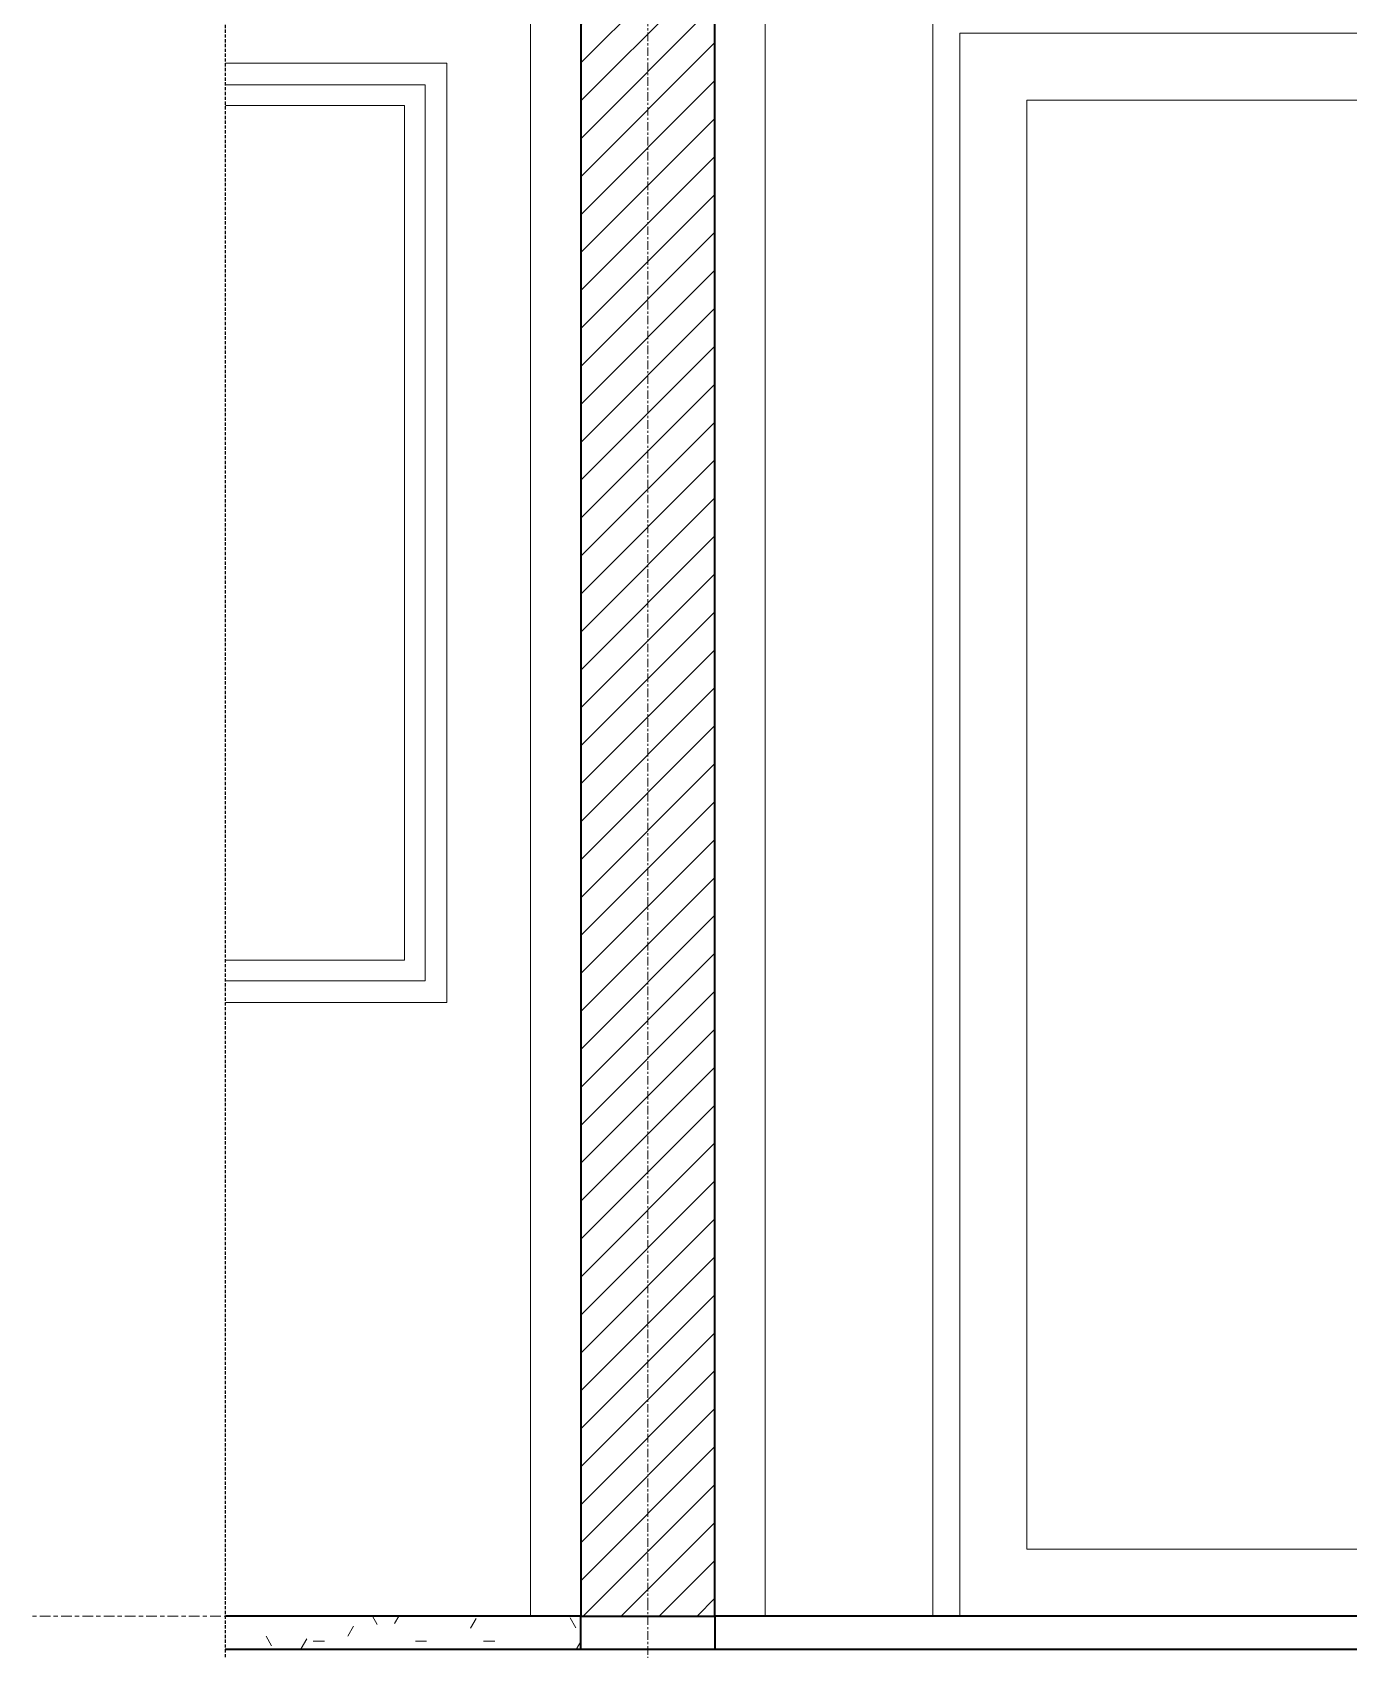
# Model space of a CAD drawing. Header units: millimetres. Extents: x 32270 to 221883, y 3811 to 78637.
# Drawn here: x 83251 to 85214, y 5550 to 7961 of the extents above; entities that cross this region are included whole.
import ezdxf

# ---------------------------------------------------------------- set-up
doc = ezdxf.new("R2010")
doc.units = ezdxf.units.MM
for name, pattern in [('Centre', [31.75, 6.35, -4.7625, 15.875, -4.7625]), ('Grid Line', [22.225, 12.7, -3.175, 3.175, -3.175]), ('Hidden', [7.14375, 4.7625, -2.38125]), ('IMPORT-CENTER _2_', [40.64, 25.4, -5.08, 5.08, -5.08])]:
    doc.linetypes.add(name, pattern=pattern)
for name, color, linetype, lineweight in [('0-5', 130, 'Continuous', 5), ('A-DETL-GENF', 92, 'Continuous', 18), ('A-DETL-GENF-3', 92, 'Hidden', 25), ('A-DETL-MEDM', 33, 'Continuous', 35), ('A-DOOR', 31, 'Continuous', 18), ('A-DOOR-FRAM-1', 31, 'Continuous', 18), ('A-DOOR-GLAZ-1', 31, 'Continuous', 18), ('A-FLOR-FNSH-1', 7, 'Continuous', 35), ('A-FLOR-LEVL-2', 51, 'Centre', 9), ('A-FLOR-PATT-4', 67, 'Continuous', 18), ('A-GLAZ-4', 250, 'Continuous', 18), ('A-WALL', 113, 'Continuous', 18), ('A-WALL-2', 7, 'Continuous', 35), ('A-WALL-3', 250, 'Continuous', 18), ('A-WALL-PATT-2', 111, 'Continuous', 18), ('G-IMPT', 8, 'Continuous', 18), ('G-IMPT-2', 8, 'IMPORT-CENTER _2_', 18), ('M-EQPM', 50, 'Continuous', 18), ('M-EQPM-1', 50, 'Continuous', 25), ('S-COLS-9', 250, 'Continuous', 18), ('S-GRID-1', 1, 'Grid Line', 9)]:
    doc.layers.add(name, color=color, linetype=linetype, lineweight=lineweight)

# ---------------------------------------------------------------- blocks, each defined once
blk = doc.blocks.new('NCV_TKTC_KET CAU_rvt-5-TKCS_CĂN HỘ LOẠI 3A - MẶT CẮT 4')
at = {"layer": 'S-COLS-9'}
for p, q in [((45161.9, 5600), (45161.9, 8500)), ((45511.9, 5600), (45511.9, 8100))]:
    blk.add_line(p, q, dxfattribs=at)
blk = doc.blocks.new('M_Fixed - 900 x 1400-V73-TKCS_CĂN HỘ LOẠI 3A - MẶT CẮT 4')
at = {"layer": 'A-GLAZ-4'}
for p, q in [((45036.9, 7915), (44707, 7915)), ((45036.9, 6515), (45036.9, 7915)), ((44707, 7883), (45004.9, 7883)), ((45004.9, 7883), (45004.9, 6547)), ((44707, 7852), (44973.9, 7852)), ((44973.9, 7852), (44973.9, 6578)), ((44973.9, 6578), (44707, 6578)), ((45004.9, 6547), (44707, 6547)), ((44707, 6515), (45036.9, 6515))]:
    blk.add_line(p, q, dxfattribs=at)
blk = doc.blocks.new('NCV_TKTC_TANG 2_rvt-5-TKCS_CĂN HỘ LOẠI 3A - MẶT CẮT 4')
at = {"layer": 'A-FLOR-PATT-4'}
h = blk.add_hatch(dxfattribs=at)
h.set_pattern_fill('FP_22', color=256, style=0, pattern_type=2)
h.set_pattern_definition([(0, (60606.82, 15875), (203.2, 50.8), [16.764, -135.636, 16.764, -135.636, -812.8]), (0, (60606.82, 15875), (203.2, 50.8), [-304.8, 16.764, -288.036, 16.764, -135.636, -355.6]), (0, (60606.82, 15875), (203.2, 50.8), [-762, 16.764, -84.836, 16.764, -237.236]), (120, (60683.02, 15900.4), (-145.59409, 150.57636), [16.764, -135.636, 16.764, -135.636, -812.8]), (120, (60683.02, 15900.4), (-145.59409, 150.57636), [-304.8, 16.764, -288.036, 16.764, -135.636, -355.6]), (120, (60683.02, 15900.4), (-145.59409, 150.57636), [-762, 16.764, -84.836, 16.764, -237.236]), (240, (60708.42, 16002), (-57.60591, -201.37636), [16.764, -135.636, 16.764, -135.636, -812.8]), (240, (60708.42, 16002), (-57.60591, -201.37636), [-304.8, 16.764, -288.036, 16.764, -135.636, -355.6]), (240, (60708.42, 16002), (-57.60591, -201.37636), [-762, 16.764, -84.836, 16.764, -237.236])])
h.paths.add_polyline_path([(45136.9, 5550), (45236.9, 5550), (45236.9, 5600), (44707, 5600), (44707, 5550)])
at = {"layer": 'A-FLOR-FNSH-1'}
for p, q in [((45236.9, 5600), (44707, 5600)), ((45236.9, 5550), (45236.9, 5600)), ((48436.9, 5600), (45436.9, 5600)), ((45436.9, 5600), (45436.9, 5550))]:
    blk.add_line(p, q, dxfattribs=at)
at = {"layer": 'A-WALL-3'}
for p, q in [((44707, 7915), (45036.9, 7915)), ((45036.9, 7915), (45036.9, 6515)), ((45036.9, 6515), (44707, 6515))]:
    blk.add_line(p, q, dxfattribs=at)
at = {"layer": 'A-GLAZ-4'}
blk.add_blockref('M_Fixed - 900 x 1400-V73-TKCS_CĂN HỘ LOẠI 3A - MẶT CẮT 4', (0, 0), dxfattribs=at)
blk = doc.blocks.new('TKTC_XREF_251221_MB TANG 2-7 - TKTC_XREF_260130_MB TANG 2-5_dwg_THU NUOC - THU NUOC-444531-TKCS_MB TẦNG 1-4746810-TKCS_CĂN HỘ LOẠI 3A - MẶT CẮT 4')
at = {"layer": 'G-IMPT'}
for p, q in [((53058.7, 5600), (53208.7, 5600)), ((53208.7, 5600), (53058.7, 5600)), ((53083.7, 5600), (53183.7, 5600)), ((53183.7, 5600), (53083.7, 5600)), ((53099.6, 5600), (53093.6, 5600)), ((53093.6, 5600), (53099.6, 5600)), ((53106, 5600), (53112, 5600)), ((53112, 5600), (53106, 5600)), ((53118.4, 5600), (53124.4, 5600)), ((53124.4, 5600), (53118.4, 5600)), ((53136.9, 5600), (53130.9, 5600)), ((53130.9, 5600), (53136.9, 5600)), ((53136.9, 5600), (53130.9, 5600)), ((53130.9, 5600), (53136.9, 5600)), ((53133.7, 5600), (53133.7, 5600)), ((53133.7, 5600), (53133.7, 5600)), ((53133.7, 5600), (53133.7, 5600)), ((53133.7, 5600), (53133.7, 5600)), ((53148.9, 5600), (53142.9, 5600)), ((53142.9, 5600), (53148.9, 5600)), ((53161.3, 5600), (53155.3, 5600)), ((53155.3, 5600), (53161.3, 5600)), ((53167.7, 5600), (53173.7, 5600)), ((53173.7, 5600), (53167.7, 5600))]:
    blk.add_line(p, q, dxfattribs=at)
blk = doc.blocks.new('TKTC_XREF_251221_MB TANG 2-7 - TKTC_XREF_260130_MB TANG 2-5_dwg_$cc-4746798-TKCS_CĂN HỘ LOẠI 3A - MẶT CẮT 4')
at = {"layer": 'G-IMPT-2'}
for p, q in [((45082.3, 5600), (45203.4, 5600)), ((45143.3, 5600), (45142.5, 5600))]:
    blk.add_line(p, q, dxfattribs=at)
at = {"layer": 'M-EQPM'}
for p, q in [((45143.2, 5600), (45142.6, 5600)), ((45142.6, 5600), (45142.9, 5600)), ((45142.9, 5600), (45143.2, 5600)), ((45187.9, 5600), (45187.9, 5600))]:
    blk.add_line(p, q, dxfattribs=at)
blk = doc.blocks.new('TKTC_XREF_251221_MB TANG 2-7 - TKTC_XREF_260130_MB TANG 2-5_dwg_CUM U_DN100-V78-TKCS_CĂN HỘ LOẠI 3A - MẶT CẮT 4')
at = {"layer": 'G-IMPT'}
for p, q in [((45144.4, 5600), (45091.3, 5600)), ((45091.3, 5600), (45144.4, 5600)), ((45144.4, 5600), (45097.5, 5600)), ((45097.5, 5600), (45144.4, 5600)), ((45144.4, 5600), (45144.4, 5600)), ((45195.7, 5600), (45144.4, 5600)), ((45195.7, 5600), (45144.4, 5600)), ((45195.7, 5600), (45144.4, 5600)), ((45195.7, 5600), (45144.4, 5600)), ((45197.3, 5600), (45195.7, 5600)), ((45195.7, 5600), (45197.3, 5600)), ((45197.3, 5600), (45195.7, 5600)), ((45195.7, 5600), (45197.3, 5600)), ((45201, 5600), (45197.3, 5600)), ((45197.3, 5600), (45201, 5600)), ((45197.3, 5600), (45201, 5600)), ((45197.3, 5600), (45201, 5600)), ((45201, 5600), (45197.3, 5600)), ((45197.3, 5600), (45201, 5600)), ((45197.3, 5600), (45201, 5600)), ((45197.3, 5600), (45201, 5600)), ((45201, 5600), (45201, 5600)), ((45201, 5600), (45201, 5600)), ((45201.8, 5600), (45206.1, 5600)), ((45206.1, 5600), (45201.8, 5600)), ((45201.8, 5600), (45206.1, 5600)), ((45206.1, 5600), (45201.8, 5600)), ((45206.9, 5600), (45206.1, 5600)), ((45206.1, 5600), (45206.9, 5600)), ((45206.9, 5600), (45206.1, 5600)), ((45206.1, 5600), (45206.9, 5600))]:
    blk.add_line(p, q, dxfattribs=at)
blk = doc.blocks.new('TKTC_XREF_251221_MB TANG 2-7 - TKTC_XREF_260130_MB TANG 2-5_dwg_$cc-4746805-TKCS_CĂN HỘ LOẠI 3A - MẶT CẮT 4')
at = {"layer": 'G-IMPT-2'}
for p, q in [((45440.2, 5600), (45593.3, 5600)), ((45516.8, 5600), (45516.8, 5600))]:
    blk.add_line(p, q, dxfattribs=at)
at = {"layer": 'M-EQPM'}
for p, q in [((45516.8, 5600), (45459.9, 5600)), ((45459.9, 5600), (45573.6, 5600)), ((45570.8, 5600), (45462.7, 5600)), ((45462.7, 5600), (45516.8, 5600)), ((45516.8, 5600), (45570.8, 5600)), ((45573.6, 5600), (45516.8, 5600))]:
    blk.add_line(p, q, dxfattribs=at)
blk = doc.blocks.new('TKTC_XREF_251221_MB TANG 2-7 - TKTC_XREF_260130_MB TANG 2-5_dwg_CUM U_DN100-V79-TKCS_CĂN HỘ LOẠI 3A - MẶT CẮT 4')
at = {"layer": 'G-IMPT'}
for p, q in [((45447.1, 5600), (45445.1, 5600)), ((45445.1, 5600), (45460.5, 5600)), ((45447.1, 5600), (45449.9, 5600)), ((45458.6, 5600), (45447.1, 5600)), ((45448.5, 5600), (45457.1, 5600)), ((45586.5, 5600), (45448.8, 5600)), ((45449.9, 5600), (45455.7, 5600)), ((45450.3, 5600), (45451.2, 5600)), ((45450.3, 5600), (45455.4, 5600)), ((45451.2, 5600), (45454.4, 5600)), ((45451.2, 5600), (45454.4, 5600)), ((45451.2, 5600), (45454.4, 5600)), ((45454.4, 5600), (45455.4, 5600)), ((45455.7, 5600), (45458.6, 5600)), ((45578.5, 5600), (45456.8, 5600)), ((45456.8, 5600), (45460.8, 5600)), ((45460.5, 5600), (45458.6, 5600)), ((45574.5, 5600), (45460.8, 5600)), ((45578.5, 5600), (45574.5, 5600)), ((45576.7, 5600), (45574.8, 5600)), ((45574.8, 5600), (45590.1, 5600)), ((45576.7, 5600), (45579.6, 5600)), ((45588.2, 5600), (45576.7, 5600)), ((45578.2, 5600), (45586.8, 5600)), ((45579.6, 5600), (45585.4, 5600)), ((45579.9, 5600), (45580.9, 5600)), ((45579.9, 5600), (45585, 5600)), ((45580.9, 5600), (45584.1, 5600)), ((45580.9, 5600), (45584.1, 5600)), ((45580.9, 5600), (45584.1, 5600)), ((45584.1, 5600), (45585, 5600)), ((45585.4, 5600), (45588.2, 5600)), ((45590.1, 5600), (45588.2, 5600))]:
    blk.add_line(p, q, dxfattribs=at)
blk = doc.blocks.new('TKTC_XREF_251221_MB TANG 2-7 - TKTC_XREF_260130_MB TANG 2-5_dwg_$cc-4746808-TKCS_CĂN HỘ LOẠI 3A - MẶT CẮT 4')
at = {"layer": 'G-IMPT-2'}
blk.add_line((44738.5, 5600), (44707, 5600), dxfattribs=at)
at = {"layer": 'M-EQPM'}
for p, q in [((44707.2, 5600), (44707.2, 5600)), ((44709.2, 5600), (44716.1, 5600)), ((44716.1, 5600), (44709.2, 5600))]:
    blk.add_line(p, q, dxfattribs=at)
blk = doc.blocks.new('TKTC_XREF_251221_MB TANG 2-7 - TKTC_XREF_260130_MB TANG 2-5_dwg_CUM U_DN100-V80-TKCS_CĂN HỘ LOẠI 3A - MẶT CẮT 4')
at = {"layer": 'G-IMPT'}
for p, q in [((44707.4, 5600), (44721.3, 5600)), ((44721.3, 5600), (44707.4, 5600)), ((44707.9, 5600), (44707.9, 5600)), ((44708, 5600), (44729.1, 5600)), ((44729.1, 5600), (44708, 5600))]:
    blk.add_line(p, q, dxfattribs=at)
blk = doc.blocks.new('TKTC_XREF_251221_MB TANG 2-7 - TKTC_XREF_260130_MB TANG 2-5_dwg_THU NUOC - THU NUOC-444531-TKCS_MB TẦNG 1-4746804-TKCS_CĂN HỘ LOẠI 3A - MẶT CẮT 4')
at = {"layer": 'G-IMPT'}
for p, q in [((45285.4, 5600), (45435.4, 5600)), ((45435.4, 5600), (45285.4, 5600)), ((45310.4, 5600), (45410.4, 5600)), ((45410.4, 5600), (45310.4, 5600)), ((45326.3, 5600), (45320.3, 5600)), ((45320.3, 5600), (45326.3, 5600)), ((45332.7, 5600), (45338.7, 5600)), ((45338.7, 5600), (45332.7, 5600)), ((45345.2, 5600), (45351.2, 5600)), ((45351.2, 5600), (45345.2, 5600)), ((45363.6, 5600), (45357.6, 5600)), ((45357.6, 5600), (45363.6, 5600)), ((45363.6, 5600), (45357.6, 5600)), ((45357.6, 5600), (45363.6, 5600)), ((45360.4, 5600), (45360.4, 5600)), ((45360.4, 5600), (45360.4, 5600)), ((45360.4, 5600), (45360.4, 5600)), ((45360.4, 5600), (45360.4, 5600)), ((45375.6, 5600), (45369.6, 5600)), ((45369.6, 5600), (45375.6, 5600)), ((45388.1, 5600), (45382.1, 5600)), ((45382.1, 5600), (45388.1, 5600)), ((45394.4, 5600), (45400.4, 5600)), ((45400.4, 5600), (45394.4, 5600))]:
    blk.add_line(p, q, dxfattribs=at)
blk = doc.blocks.new('TKTC_XREF_251221_MB TANG 2-7 - TKTC_XREF_260130_MB TANG 2-5_dwg_$cc-V81-TKCS_CĂN HỘ LOẠI 3A - MẶT CẮT 4')
at = {"layer": 'G-IMPT-2'}
blk.add_line((44726.6, 5600), (44707, 5600), dxfattribs=at)
blk = doc.blocks.new('TKTC_XREF_251221_MB TANG 2-7 - TKTC_XREF_260130_MB TANG 2-5_dwg_CUM U_DN100-V82-TKCS_CĂN HỘ LOẠI 3A - MẶT CẮT 4')
at = {"layer": 'G-IMPT'}
for p, q in [((44707.9, 5600), (44709.4, 5600)), ((44709.4, 5600), (44707.9, 5600)), ((44708, 5600), (44717.2, 5600)), ((44717.2, 5600), (44708, 5600))]:
    blk.add_line(p, q, dxfattribs=at)
blk = doc.blocks.new('TKTC_XREF_251221_MB TANG 2-7 - TKTC_XREF_260130_MB TANG 2-5_dwg_$cc-V83-TKCS_CĂN HỘ LOẠI 3A - MẶT CẮT 4')
at = {"layer": 'G-IMPT-2'}
blk.add_line((44728.4, 5600), (44707, 5600), dxfattribs=at)
at = {"layer": 'M-EQPM'}
blk.add_line((44708.4, 5600), (44708.4, 5600), dxfattribs=at)
blk = doc.blocks.new('TKTC_XREF_251221_MB TANG 2-7 - TKTC_XREF_260130_MB TANG 2-5_dwg_CUM U_DN100-V84-TKCS_CĂN HỘ LOẠI 3A - MẶT CẮT 4')
at = {"layer": 'G-IMPT'}
for p, q in [((44707.5, 5600), (44719, 5600)), ((44719, 5600), (44707.5, 5600)), ((44708.2, 5600), (44711.2, 5600)), ((44711.2, 5600), (44708.2, 5600)), ((44708.3, 5600), (44708.3, 5600))]:
    blk.add_line(p, q, dxfattribs=at)
blk = doc.blocks.new('TKTC_XREF_251221_MB TANG 2-7 - TKTC_XREF_260130_MB TANG 2-5_dwg_$cc-V85-TKCS_CĂN HỘ LOẠI 3A - MẶT CẮT 4')
at = {"layer": 'G-IMPT-2'}
blk.add_line((44729, 5600), (44707, 5600), dxfattribs=at)
at = {"layer": 'M-EQPM'}
blk.add_line((44708.8, 5600), (44708.8, 5600), dxfattribs=at)
blk = doc.blocks.new('TKTC_XREF_251221_MB TANG 2-7 - TKTC_XREF_260130_MB TANG 2-5_dwg_CUM U_DN100-V86-TKCS_CĂN HỘ LOẠI 3A - MẶT CẮT 4')
at = {"layer": 'G-IMPT'}
for p, q in [((44707.2, 5600), (44719.6, 5600)), ((44719.6, 5600), (44707.2, 5600)), ((44708.3, 5600), (44711.8, 5600)), ((44711.8, 5600), (44708.3, 5600)), ((44708.6, 5600), (44708.6, 5600))]:
    blk.add_line(p, q, dxfattribs=at)
blk = doc.blocks.new('TKTC_XREF_251221_MB TANG 2-7 - TKTC_XREF_260130_MB TANG 2-5_dwg_$cc-V87-TKCS_CĂN HỘ LOẠI 3A - MẶT CẮT 4')
at = {"layer": 'G-IMPT-2'}
blk.add_line((44729.4, 5600), (44707, 5600), dxfattribs=at)
at = {"layer": 'M-EQPM'}
blk.add_line((44709, 5600), (44709, 5600), dxfattribs=at)
blk = doc.blocks.new('TKTC_XREF_251221_MB TANG 2-7 - TKTC_XREF_260130_MB TANG 2-5_dwg_CUM U_DN100-V88-TKCS_CĂN HỘ LOẠI 3A - MẶT CẮT 4')
at = {"layer": 'G-IMPT'}
for p, q in [((44707, 5600), (44720, 5600)), ((44720, 5600), (44707, 5600)), ((44708.3, 5600), (44712.3, 5600)), ((44712.3, 5600), (44708.3, 5600)), ((44708.7, 5600), (44708.7, 5600))]:
    blk.add_line(p, q, dxfattribs=at)
blk = doc.blocks.new('TKTC_XREF_251221_MB TANG 2-7 - TKTC_XREF_260130_MB TANG 2-5_dwg_$cc-V89-TKCS_CĂN HỘ LOẠI 3A - MẶT CẮT 4')
at = {"layer": 'G-IMPT-2'}
blk.add_line((44728.5, 5600), (44707, 5600), dxfattribs=at)
at = {"layer": 'M-EQPM'}
blk.add_line((44708.5, 5600), (44708.5, 5600), dxfattribs=at)
blk = doc.blocks.new('TKTC_XREF_251221_MB TANG 2-7 - TKTC_XREF_260130_MB TANG 2-5_dwg_CUM U_DN100-V90-TKCS_CĂN HỘ LOẠI 3A - MẶT CẮT 4')
at = {"layer": 'G-IMPT'}
for p, q in [((44707.4, 5600), (44719.1, 5600)), ((44719.1, 5600), (44707.4, 5600)), ((44708.2, 5600), (44711.3, 5600)), ((44711.3, 5600), (44708.2, 5600)), ((44708.4, 5600), (44708.4, 5600))]:
    blk.add_line(p, q, dxfattribs=at)
blk = doc.blocks.new('TKTC_XREF_251221_MB TANG 2-7 - TKTC_XREF_260130_MB TANG 2-5_dwg_$cc-V91-TKCS_CĂN HỘ LOẠI 3A - MẶT CẮT 4')
at = {"layer": 'G-IMPT-2'}
for p, q in [((45383.3, 5600), (45504.4, 5600)), ((45444.3, 5600), (45443.5, 5600))]:
    blk.add_line(p, q, dxfattribs=at)
at = {"layer": 'M-EQPM'}
for p, q in [((45444.2, 5600), (45443.6, 5600)), ((45443.6, 5600), (45443.9, 5600)), ((45443.9, 5600), (45444.2, 5600)), ((45488.9, 5600), (45488.9, 5600))]:
    blk.add_line(p, q, dxfattribs=at)
blk = doc.blocks.new('TKTC_XREF_251221_MB TANG 2-7 - TKTC_XREF_260130_MB TANG 2-5_dwg_CUM U_DN100-V92-TKCS_CĂN HỘ LOẠI 3A - MẶT CẮT 4')
at = {"layer": 'G-IMPT'}
for p, q in [((45446.1, 5600), (45445.5, 5600)), ((45446.1, 5600), (45445.5, 5600)), ((45446.1, 5600), (45445.5, 5600)), ((45496.8, 5600), (45445.5, 5600)), ((45497.5, 5600), (45446.1, 5600)), ((45498.3, 5600), (45502.1, 5600)), ((45498.3, 5600), (45502.1, 5600)), ((45498.9, 5600), (45502.7, 5600)), ((45499, 5600), (45502.8, 5600)), ((45502.1, 5600), (45502.1, 5600)), ((45502.1, 5600), (45502.1, 5600)), ((45502.1, 5600), (45502.1, 5600)), ((45502.7, 5600), (45502.7, 5600)), ((45502.7, 5600), (45502.8, 5600)), ((45502.8, 5600), (45502.8, 5600)), ((45502.9, 5600), (45502.9, 5600)), ((45503.5, 5600), (45503.5, 5600)), ((45504.4, 5600), (45504.4, 5600)), ((45505, 5600), (45505.1, 5600)), ((45505.9, 5600), (45505.9, 5600)), ((45506.6, 5600), (45506.6, 5600)), ((45507.9, 5600), (45507.2, 5600)), ((45507.2, 5600), (45507.9, 5600)), ((45508.6, 5600), (45507.8, 5600)), ((45507.8, 5600), (45508.5, 5600)), ((45507.9, 5600), (45507.9, 5600)), ((45508.5, 5600), (45508.6, 5600))]:
    blk.add_line(p, q, dxfattribs=at)
at = {"layer": 'G-IMPT', "flags": 128}
for points in [[(45496.8, 5600), (45445.5, 5600), (45445.5, 5600)], [(45497.4, 5600), (45446.1, 5600), (45446.1, 5600)], [(45498.3, 5600), (45498.3, 5600), (45496.8, 5600), (45496.8, 5600), (45498.4, 5600), (45498.4, 5600)], [(45498.9, 5600), (45498.9, 5600), (45497.4, 5600), (45497.5, 5600), (45499, 5600), (45499, 5600)], [(45502.1, 5600), (45498.4, 5600), (45498.3, 5600), (45502.1, 5600)], [(45502.8, 5600), (45499, 5600), (45498.9, 5600), (45502.7, 5600)], [(45502.9, 5600), (45507.2, 5600), (45507.2, 5600), (45502.9, 5600)], [(45503.5, 5600), (45507.8, 5600), (45507.8, 5600), (45503.5, 5600)]]:
    blk.add_lwpolyline(points, dxfattribs=at)
blk = doc.blocks.new('TKTC_XREF_251221_MB TANG 2-7 - TKTC_XREF_260130_MB TANG 2-5_dwg_FD-4746794-TKCS_CĂN HỘ LOẠI 3A - MẶT CẮT 4')
at = {"layer": 'G-IMPT'}
for p, q in [((45210.7, 5600), (45060.7, 5600)), ((45060.7, 5600), (45210.7, 5600)), ((45135.7, 5600), (45135.7, 5600))]:
    blk.add_line(p, q, dxfattribs=at)
at = {"layer": 'M-EQPM'}
for p, q in [((45082.4, 5600), (45189, 5600)), ((45098, 5600), (45173.4, 5600)), ((45098, 5600), (45173.4, 5600))]:
    blk.add_line(p, q, dxfattribs=at)
blk = doc.blocks.new('TKTC_XREF_251221_MB TANG 2-7 - TKTC_XREF_260130_MB TANG 2-5_dwg_$cc-V93-TKCS_CĂN HỘ LOẠI 3A - MẶT CẮT 4')
at = {"layer": 'G-IMPT-2'}
for p, q in [((45355.5, 5600), (45508.5, 5600)), ((45432, 5600), (45432, 5600))]:
    blk.add_line(p, q, dxfattribs=at)
at = {"layer": 'M-EQPM'}
for p, q in [((45432, 5600), (45377.9, 5600)), ((45377.9, 5600), (45432, 5600)), ((45432, 5600), (45419.4, 5600)), ((45419.4, 5600), (45432, 5600)), ((45432, 5600), (45444.5, 5600)), ((45444.5, 5600), (45432, 5600)), ((45488.8, 5600), (45488.8, 5600))]:
    blk.add_line(p, q, dxfattribs=at)
blk = doc.blocks.new('TKTC_XREF_251221_MB TANG 2-7 - TKTC_XREF_260130_MB TANG 2-5_dwg_CUM U_DN100-V94-TKCS_CĂN HỘ LOẠI 3A - MẶT CẮT 4')
at = {"layer": 'G-IMPT'}
for p, q in [((45432, 5600), (45364.9, 5600)), ((45364.9, 5600), (45432, 5600)), ((45432, 5600), (45372.6, 5600)), ((45372.6, 5600), (45432, 5600)), ((45432, 5600), (45432, 5600)), ((45496.8, 5600), (45432, 5600)), ((45496.8, 5600), (45432, 5600)), ((45496.8, 5600), (45432, 5600)), ((45496.8, 5600), (45432, 5600)), ((45498.7, 5600), (45496.8, 5600)), ((45496.8, 5600), (45498.7, 5600)), ((45498.7, 5600), (45496.8, 5600)), ((45496.8, 5600), (45498.7, 5600)), ((45503.5, 5600), (45498.7, 5600)), ((45498.7, 5600), (45503.5, 5600)), ((45498.7, 5600), (45503.5, 5600)), ((45498.7, 5600), (45503.5, 5600)), ((45503.5, 5600), (45498.7, 5600)), ((45498.7, 5600), (45503.5, 5600)), ((45498.7, 5600), (45503.5, 5600)), ((45498.7, 5600), (45503.5, 5600)), ((45503.5, 5600), (45503.5, 5600)), ((45503.5, 5600), (45503.5, 5600)), ((45504.5, 5600), (45509.9, 5600)), ((45509.9, 5600), (45504.5, 5600)), ((45504.5, 5600), (45509.9, 5600)), ((45509.9, 5600), (45504.5, 5600)), ((45510.8, 5600), (45509.9, 5600)), ((45509.9, 5600), (45510.8, 5600)), ((45510.8, 5600), (45509.9, 5600)), ((45509.9, 5600), (45510.8, 5600))]:
    blk.add_line(p, q, dxfattribs=at)
blk = doc.blocks.new('TKTC_XREF_251221_MB TANG 2-7 - TKTC_XREF_260130_MB TANG 2-5_dwg_FD-4746809-TKCS_CĂN HỘ LOẠI 3A - MẶT CẮT 4')
at = {"layer": 'G-IMPT'}
for p, q in [((45210.7, 5600), (45060.7, 5600)), ((45060.7, 5600), (45210.7, 5600)), ((45135.7, 5600), (45135.7, 5600))]:
    blk.add_line(p, q, dxfattribs=at)
at = {"layer": 'M-EQPM'}
for p, q in [((45082.4, 5600), (45189, 5600)), ((45098, 5600), (45173.4, 5600)), ((45098, 5600), (45173.4, 5600))]:
    blk.add_line(p, q, dxfattribs=at)
blk = doc.blocks.new('TKTC_XREF_251221_MB TANG 2-7 - TKTC_XREF_260130_MB TANG 2-5_dwg_$cc-V95-TKCS_CĂN HỘ LOẠI 3A - MẶT CẮT 4')
at = {"layer": 'G-IMPT-2'}
for p, q in [((45355.8, 5600), (45508.8, 5600)), ((45432, 5600), (45432.6, 5600))]:
    blk.add_line(p, q, dxfattribs=at)
at = {"layer": 'M-EQPM'}
for p, q in [((45432.3, 5600), (45432.1, 5600)), ((45432.1, 5600), (45432.5, 5600)), ((45432.5, 5600), (45432.3, 5600)), ((45489.1, 5600), (45489.1, 5600))]:
    blk.add_line(p, q, dxfattribs=at)
blk = doc.blocks.new('TKTC_XREF_251221_MB TANG 2-7 - TKTC_XREF_260130_MB TANG 2-5_dwg_CUM U_DN100-V96-TKCS_CĂN HỘ LOẠI 3A - MẶT CẮT 4')
at = {"layer": 'G-IMPT'}
for p, q in [((45432.5, 5600), (45432.1, 5600)), ((45432.5, 5600), (45432.1, 5600)), ((45432.5, 5600), (45432.1, 5600)), ((45496.9, 5600), (45432.1, 5600)), ((45497.4, 5600), (45432.5, 5600)), ((45498.8, 5600), (45503.6, 5600)), ((45498.8, 5600), (45503.6, 5600)), ((45499.3, 5600), (45504, 5600)), ((45499.3, 5600), (45504.1, 5600)), ((45503.6, 5600), (45503.6, 5600)), ((45503.6, 5600), (45503.6, 5600)), ((45503.6, 5600), (45503.6, 5600)), ((45504, 5600), (45504, 5600)), ((45504, 5600), (45504.1, 5600)), ((45504.1, 5600), (45504.1, 5600)), ((45504.6, 5600), (45504.6, 5600)), ((45505, 5600), (45505, 5600)), ((45506.5, 5600), (45506.5, 5600)), ((45507, 5600), (45507, 5600)), ((45508.4, 5600), (45508.4, 5600)), ((45508.9, 5600), (45508.9, 5600)), ((45511, 5600), (45510, 5600)), ((45510, 5600), (45510.9, 5600)), ((45511.4, 5600), (45510.4, 5600)), ((45510.4, 5600), (45511.4, 5600)), ((45510.9, 5600), (45511, 5600)), ((45511.4, 5600), (45511.4, 5600))]:
    blk.add_line(p, q, dxfattribs=at)
at = {"layer": 'G-IMPT', "flags": 128}
for points in [[(45496.9, 5600), (45432.1, 5600), (45432.1, 5600)], [(45497.3, 5600), (45432.5, 5600), (45432.5, 5600)], [(45498.8, 5600), (45498.8, 5600), (45496.9, 5600), (45496.9, 5600), (45498.9, 5600), (45498.8, 5600)], [(45499.2, 5600), (45499.2, 5600), (45497.3, 5600), (45497.4, 5600), (45499.3, 5600), (45499.3, 5600)], [(45503.6, 5600), (45498.8, 5600), (45498.8, 5600), (45503.6, 5600)], [(45504.1, 5600), (45499.3, 5600), (45499.2, 5600), (45504, 5600)], [(45504.6, 5600), (45510, 5600), (45510, 5600), (45504.6, 5600)], [(45505, 5600), (45510.4, 5600), (45510.4, 5600), (45505, 5600)]]:
    blk.add_lwpolyline(points, dxfattribs=at)
blk = doc.blocks.new('TKTC_XREF_251221_MB TANG 2-7 - TKTC_XREF_260130_MB TANG 2-5_dwg_$cc-V97-TKCS_CĂN HỘ LOẠI 3A - MẶT CẮT 4')
at = {"layer": 'G-IMPT-2'}
blk.add_line((45383.2, 5600), (45504.3, 5600), dxfattribs=at)
at = {"layer": 'M-EQPM'}
for p, q in [((45443.8, 5600), (45401, 5600)), ((45401, 5600), (45443.8, 5600)), ((45443.8, 5600), (45433.9, 5600)), ((45433.9, 5600), (45443.8, 5600)), ((45443.8, 5600), (45453.7, 5600)), ((45453.7, 5600), (45443.8, 5600)), ((45488.8, 5600), (45488.8, 5600))]:
    blk.add_line(p, q, dxfattribs=at)
blk = doc.blocks.new('TKTC_XREF_251221_MB TANG 2-7 - TKTC_XREF_251221_MB TANG 2-7-2039446-TKCS_CĂN HỘ LOẠI 3A - MẶT CẮT 4')
at = {"layer": 'M-EQPM'}
for p, q in [((44746.8, 5600), (44707, 5600)), ((44707, 5600), (44746.8, 5600)), ((44734.9, 5600), (44707, 5600)), ((44707, 5600), (44734.9, 5600)), ((44736.6, 5600), (44707, 5600)), ((44707, 5600), (44736.6, 5600)), ((44737.3, 5600), (44707, 5600)), ((44707, 5600), (44737.3, 5600)), ((44737.7, 5600), (44707, 5600)), ((44707, 5600), (44737.7, 5600)), ((44736.8, 5600), (44707, 5600)), ((44707, 5600), (44736.8, 5600)), ((45195.7, 5600), (45085.8, 5600)), ((45085.8, 5600), (45195.7, 5600)), ((45235.7, 5600), (45195.7, 5600)), ((45195.7, 5600), (45235.7, 5600)), ((45346.9, 5600), (45496.8, 5600)), ((45496.8, 5600), (45346.9, 5600)), ((45347.1, 5600), (45497, 5600)), ((45497, 5600), (45347.1, 5600)), ((45445, 5600), (45445.3, 5600)), ((45595.4, 5600), (45445, 5600)), ((45595.6, 5600), (45445.2, 5600)), ((45445.2, 5600), (45595.6, 5600)), ((45445.3, 5600), (45595.8, 5600)), ((45496.8, 5600), (45536.9, 5600)), ((45536.9, 5600), (45496.8, 5600)), ((45497, 5600), (45536.9, 5600)), ((45536.9, 5600), (45497, 5600)), ((45595.8, 5600), (45595.4, 5600))]:
    blk.add_line(p, q, dxfattribs=at)
at = {"layer": 'M-EQPM-1'}
for p, q in [((44707, 5600), (54201.4, 5600)), ((44707, 5600), (45733.6, 5600)), ((45739, 5600), (44707, 5600)), ((44707, 5600), (45739, 5600)), ((45739, 5600), (44707, 5600)), ((44707, 5600), (45739, 5600)), ((45739, 5600), (44707, 5600)), ((44707, 5600), (45739, 5600)), ((45739, 5600), (44707, 5600)), ((44707, 5600), (45739, 5600)), ((45739, 5600), (44707, 5600)), ((44707, 5600), (45739, 5600)), ((45738.6, 5600), (44707, 5600)), ((45733.6, 5600), (53313.6, 5600)), ((53313.6, 5600), (45738.6, 5600))]:
    blk.add_line(p, q, dxfattribs=at)
for name, p in [('TKTC_XREF_251221_MB TANG 2-7 - TKTC_XREF_260130_MB TANG 2-5_dwg_$cc-4746808-TKCS_CĂN HỘ LOẠI 3A - MẶT CẮT 4', (0, 0)), ('TKTC_XREF_251221_MB TANG 2-7 - TKTC_XREF_260130_MB TANG 2-5_dwg_$cc-V81-TKCS_CĂN HỘ LOẠI 3A - MẶT CẮT 4', (0, 0)), ('TKTC_XREF_251221_MB TANG 2-7 - TKTC_XREF_260130_MB TANG 2-5_dwg_$cc-V83-TKCS_CĂN HỘ LOẠI 3A - MẶT CẮT 4', (0, 0)), ('TKTC_XREF_251221_MB TANG 2-7 - TKTC_XREF_260130_MB TANG 2-5_dwg_$cc-V85-TKCS_CĂN HỘ LOẠI 3A - MẶT CẮT 4', (0, 0)), ('TKTC_XREF_251221_MB TANG 2-7 - TKTC_XREF_260130_MB TANG 2-5_dwg_$cc-V87-TKCS_CĂN HỘ LOẠI 3A - MẶT CẮT 4', (0, 0)), ('TKTC_XREF_251221_MB TANG 2-7 - TKTC_XREF_260130_MB TANG 2-5_dwg_CUM U_DN100-V88-TKCS_CĂN HỘ LOẠI 3A - MẶT CẮT 4', (0, 0)), ('TKTC_XREF_251221_MB TANG 2-7 - TKTC_XREF_260130_MB TANG 2-5_dwg_$cc-V89-TKCS_CĂN HỘ LOẠI 3A - MẶT CẮT 4', (0, 0)), ('TKTC_XREF_251221_MB TANG 2-7 - TKTC_XREF_260130_MB TANG 2-5_dwg_CUM U_DN100-V86-TKCS_CĂN HỘ LOẠI 3A - MẶT CẮT 4', (0, 0)), ('TKTC_XREF_251221_MB TANG 2-7 - TKTC_XREF_260130_MB TANG 2-5_dwg_CUM U_DN100-V80-TKCS_CĂN HỘ LOẠI 3A - MẶT CẮT 4', (0, 0)), ('TKTC_XREF_251221_MB TANG 2-7 - TKTC_XREF_260130_MB TANG 2-5_dwg_CUM U_DN100-V90-TKCS_CĂN HỘ LOẠI 3A - MẶT CẮT 4', (0, 0)), ('TKTC_XREF_251221_MB TANG 2-7 - TKTC_XREF_260130_MB TANG 2-5_dwg_CUM U_DN100-V84-TKCS_CĂN HỘ LOẠI 3A - MẶT CẮT 4', (0, 0)), ('TKTC_XREF_251221_MB TANG 2-7 - TKTC_XREF_260130_MB TANG 2-5_dwg_CUM U_DN100-V82-TKCS_CĂN HỘ LOẠI 3A - MẶT CẮT 4', (0, 0)), ('TKTC_XREF_251221_MB TANG 2-7 - TKTC_XREF_260130_MB TANG 2-5_dwg_THU NUOC - THU NUOC-444531-TKCS_MB TẦNG 1-4746810-TKCS_CĂN HỘ LOẠI 3A - MẶT CẮT 4', (-8200, 0)), ('TKTC_XREF_251221_MB TANG 2-7 - TKTC_XREF_260130_MB TANG 2-5_dwg_FD-4746794-TKCS_CĂN HỘ LOẠI 3A - MẶT CẮT 4', (0, 0)), ('TKTC_XREF_251221_MB TANG 2-7 - TKTC_XREF_260130_MB TANG 2-5_dwg_FD-4746809-TKCS_CĂN HỘ LOẠI 3A - MẶT CẮT 4', (0, 0)), ('TKTC_XREF_251221_MB TANG 2-7 - TKTC_XREF_260130_MB TANG 2-5_dwg_$cc-4746798-TKCS_CĂN HỘ LOẠI 3A - MẶT CẮT 4', (0, 0)), ('TKTC_XREF_251221_MB TANG 2-7 - TKTC_XREF_260130_MB TANG 2-5_dwg_CUM U_DN100-V78-TKCS_CĂN HỘ LOẠI 3A - MẶT CẮT 4', (0, 0)), ('TKTC_XREF_251221_MB TANG 2-7 - TKTC_XREF_260130_MB TANG 2-5_dwg_THU NUOC - THU NUOC-444531-TKCS_MB TẦNG 1-4746804-TKCS_CĂN HỘ LOẠI 3A - MẶT CẮT 4', (-0.3, 0)), ('TKTC_XREF_251221_MB TANG 2-7 - TKTC_XREF_260130_MB TANG 2-5_dwg_THU NUOC - THU NUOC-444531-TKCS_MB TẦNG 1-4746804-TKCS_CĂN HỘ LOẠI 3A - MẶT CẮT 4', (0, 0)), ('TKTC_XREF_251221_MB TANG 2-7 - TKTC_XREF_260130_MB TANG 2-5_dwg_THU NUOC - THU NUOC-444531-TKCS_MB TẦNG 1-4746804-TKCS_CĂN HỘ LOẠI 3A - MẶT CẮT 4', (0, 0)), ('TKTC_XREF_251221_MB TANG 2-7 - TKTC_XREF_260130_MB TANG 2-5_dwg_THU NUOC - THU NUOC-444531-TKCS_MB TẦNG 1-4746810-TKCS_CĂN HỘ LOẠI 3A - MẶT CẮT 4', (-7773.3, 0)), ('TKTC_XREF_251221_MB TANG 2-7 - TKTC_XREF_260130_MB TANG 2-5_dwg_THU NUOC - THU NUOC-444531-TKCS_MB TẦNG 1-4746810-TKCS_CĂN HỘ LOẠI 3A - MẶT CẮT 4', (-7773.3, 0)), ('TKTC_XREF_251221_MB TANG 2-7 - TKTC_XREF_260130_MB TANG 2-5_dwg_$cc-V93-TKCS_CĂN HỘ LOẠI 3A - MẶT CẮT 4', (0, 0)), ('TKTC_XREF_251221_MB TANG 2-7 - TKTC_XREF_260130_MB TANG 2-5_dwg_$cc-V95-TKCS_CĂN HỘ LOẠI 3A - MẶT CẮT 4', (0, 0)), ('TKTC_XREF_251221_MB TANG 2-7 - TKTC_XREF_260130_MB TANG 2-5_dwg_CUM U_DN100-V94-TKCS_CĂN HỘ LOẠI 3A - MẶT CẮT 4', (0, 0)), ('TKTC_XREF_251221_MB TANG 2-7 - TKTC_XREF_260130_MB TANG 2-5_dwg_$cc-V97-TKCS_CĂN HỘ LOẠI 3A - MẶT CẮT 4', (0, 0)), ('TKTC_XREF_251221_MB TANG 2-7 - TKTC_XREF_260130_MB TANG 2-5_dwg_$cc-V91-TKCS_CĂN HỘ LOẠI 3A - MẶT CẮT 4', (0, 0)), ('TKTC_XREF_251221_MB TANG 2-7 - TKTC_XREF_260130_MB TANG 2-5_dwg_THU NUOC - THU NUOC-444531-TKCS_MB TẦNG 1-4746810-TKCS_CĂN HỘ LOẠI 3A - MẶT CẮT 4', (-7669.2, 0)), ('TKTC_XREF_251221_MB TANG 2-7 - TKTC_XREF_260130_MB TANG 2-5_dwg_CUM U_DN100-V78-TKCS_CĂN HỘ LOẠI 3A - MẶT CẮT 4', (301.3, 0)), ('TKTC_XREF_251221_MB TANG 2-7 - TKTC_XREF_260130_MB TANG 2-5_dwg_CUM U_DN100-V96-TKCS_CĂN HỘ LOẠI 3A - MẶT CẮT 4', (0, 0)), ('TKTC_XREF_251221_MB TANG 2-7 - TKTC_XREF_260130_MB TANG 2-5_dwg_$cc-4746805-TKCS_CĂN HỘ LOẠI 3A - MẶT CẮT 4', (0, 0)), ('TKTC_XREF_251221_MB TANG 2-7 - TKTC_XREF_260130_MB TANG 2-5_dwg_CUM U_DN100-V79-TKCS_CĂN HỘ LOẠI 3A - MẶT CẮT 4', (0, 0)), ('TKTC_XREF_251221_MB TANG 2-7 - TKTC_XREF_260130_MB TANG 2-5_dwg_CUM U_DN100-V92-TKCS_CĂN HỘ LOẠI 3A - MẶT CẮT 4', (0, 0)), ('TKTC_XREF_251221_MB TANG 2-7 - TKTC_XREF_260130_MB TANG 2-5_dwg_THU NUOC - THU NUOC-444531-TKCS_MB TẦNG 1-4746810-TKCS_CĂN HỘ LOẠI 3A - MẶT CẮT 4', (-7350, 0))]:
    blk.add_blockref(name, p)
blk = doc.blocks.new('DEG_02-DEG_03 - DEG_02-2500x2400mm-CỬA ĐI 02 CÁNH TRƯỢT-625766-TKCS_CĂN HỘ LOẠI 3A - MẶT CẮT 4')
at = {"layer": 'A-DOOR-FRAM-1'}
for q in [(45801.9, 5600), (48221.9, 7960)]:
    blk.add_line((45801.9, 7960), q, dxfattribs=at)
at = {"layer": 'A-DOOR-GLAZ-1'}
for p, q in [((45901.9, 7860), (45901.9, 5700)), ((46961.9, 7860), (45901.9, 7860)), ((45901.9, 5700), (46961.9, 5700))]:
    blk.add_line(p, q, dxfattribs=at)
blk = doc.blocks.new('BORDER VIEW - BORDER VIEW-3699927-TKCS_CĂN HỘ LOẠI 3A - MẶT CẮT 4')
at = {"layer": 'A-DETL-GENF-3'}
blk.add_line((44707, 5224.4), (44707, 9373), dxfattribs=at)

msp = doc.modelspace()

# ---------------------------------------------------------------- hatches: boundary and pattern name
at = {"layer": 'A-WALL-PATT-2'}
h = msp.add_hatch(dxfattribs=at)
h.set_pattern_fill('FP_19', color=256, style=0, pattern_type=2)
h.set_pattern_definition([(45, (99439.1, 15875), (-28.28427, 28.28427), [])])
h.paths.add_polyline_path([(84269.2, 5600), (84269.2, 8500), (84069.2, 8500), (84069.2, 5600)])
h.paths.add_polyline_path([(84069.2, 8950), (84269.2, 8950), (84269.2, 9000), (84069.2, 9000)])

# ---------------------------------------------------------------- linework, layer by layer
at = {"layer": 'A-DETL-MEDM'}
msp.add_line((87369.2, 5550), (83539.2, 5550), dxfattribs=at)
at = {"layer": 'A-FLOR-LEVL-2'}
msp.add_line((83251.5, 5600), (93551.1, 5600), dxfattribs=at)
at = {"layer": 'A-WALL'}
msp.add_line((84594.2, 5600), (84594.2, 8000), dxfattribs=at)
at = {"layer": 'A-WALL-2'}
for p, q in [((84069.2, 8500), (84069.2, 5600)), ((84269.2, 5600), (84269.2, 8500)), ((84069.2, 5600), (84269.2, 5600))]:
    msp.add_line(p, q, dxfattribs=at)
at = {"layer": 'S-GRID-1'}
for p, q in [((84169.2, 5614.5), (84169.2, 8736.2)), ((84169.2, 4364.5), (84169.2, 5614.5))]:
    msp.add_line(p, q, dxfattribs=at)

# ---------------------------------------------------------------- block references
at = {"layer": '0-5'}
for name in ['NCV_TKTC_KET CAU_rvt-5-TKCS_CĂN HỘ LOẠI 3A - MẶT CẮT 4', 'NCV_TKTC_TANG 2_rvt-5-TKCS_CĂN HỘ LOẠI 3A - MẶT CẮT 4']:
    msp.add_blockref(name, (38832.3, 0), dxfattribs=at)
at = {"layer": 'A-DETL-GENF'}
msp.add_blockref('BORDER VIEW - BORDER VIEW-3699927-TKCS_CĂN HỘ LOẠI 3A - MẶT CẮT 4', (38832.3, 0), dxfattribs=at)
at = {"layer": 'A-DOOR'}
msp.add_blockref('DEG_02-DEG_03 - DEG_02-2500x2400mm-CỬA ĐI 02 CÁNH TRƯỢT-625766-TKCS_CĂN HỘ LOẠI 3A - MẶT CẮT 4', (38832.3, 0), dxfattribs=at)
at = {"layer": 'M-EQPM'}
msp.add_blockref('TKTC_XREF_251221_MB TANG 2-7 - TKTC_XREF_251221_MB TANG 2-7-2039446-TKCS_CĂN HỘ LOẠI 3A - MẶT CẮT 4', (38832.3, 0), dxfattribs=at)

doc.saveas('drawing.dxf')
